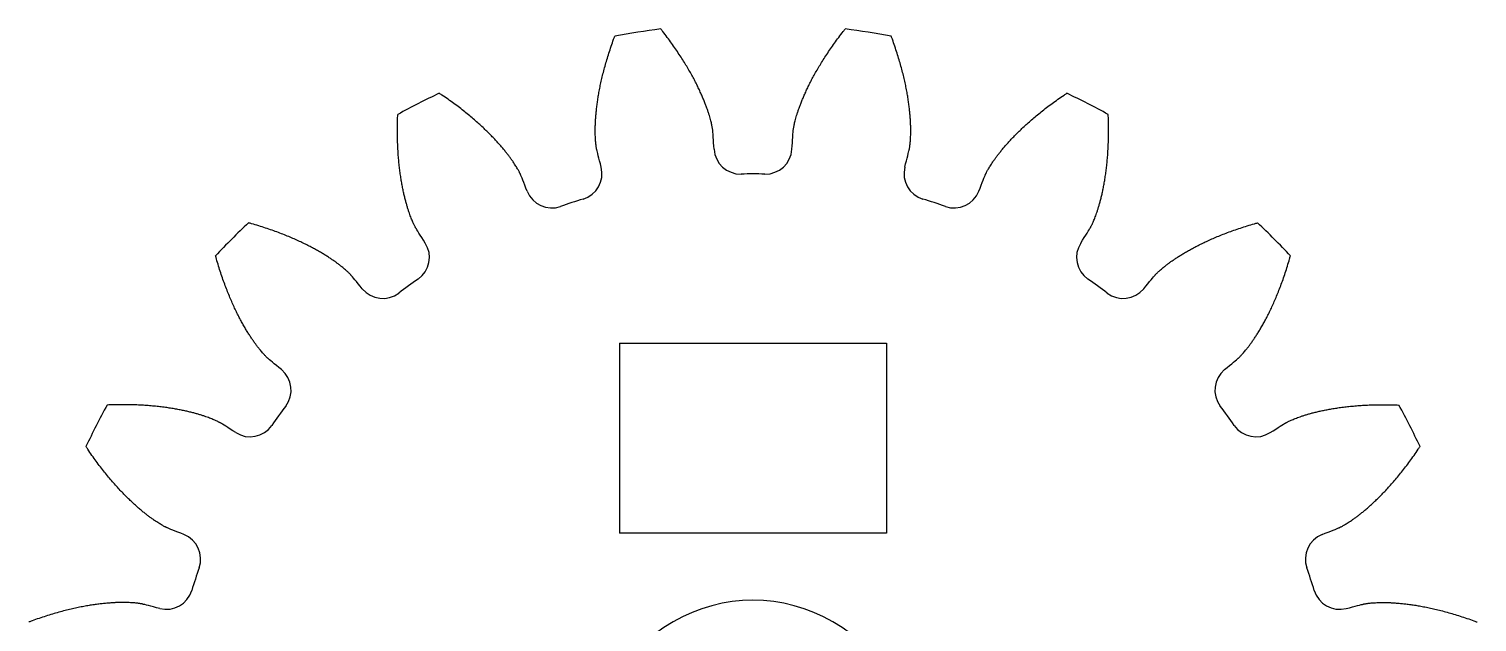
# Model space of a CAD drawing. Extents: x 6 to 157, y 201 to 289.
# Drawn here: x 93.83 to 121.27, y 243.84 to 255.08 of the extents above; entities that cross this region are included whole.
import ezdxf

# ---------------------------------------------------------------- set-up
doc = ezdxf.new("R2010")
doc.units = 0
doc.layers.add('SECTION_JOG_LINES', color=7, linetype='CONTINUOUS')
doc.layers.add('VIEW_HATCHES', color=7, linetype='CONTINUOUS')

msp = doc.modelspace()

# ---------------------------------------------------------------- linework, layer by layer
at = {"layer": 'SECTION_JOG_LINES', "color": 7}
for points in [[(105.801263, 255.082679), (105.509479, 255.045867), (105.21893, 254.999851), (104.930051, 254.944699)], [(105.83949, 255.034684), (105.826896, 255.050823), (105.814143, 255.06683), (105.801308, 255.082891)], [(105.925125, 254.922897), (105.89722, 254.960124), (105.868743, 254.997404), (105.83949, 255.034684)], [(109.174788, 254.922897), (109.202694, 254.960124), (109.231171, 254.997404), (109.260423, 255.034684)], [(109.260423, 255.034684), (109.273017, 255.050823), (109.28577, 255.06683), (109.298605, 255.082891)], [(110.169862, 254.944699), (109.880983, 254.999851), (109.590434, 255.045867), (109.29865, 255.082679)], [(104.818992, 254.624818), (104.832698, 254.667627), (104.846951, 254.710701), (104.861728, 254.753987)], [(104.861728, 254.753987), (104.876756, 254.798014), (104.892329, 254.842252), (104.908628, 254.886755)], [(104.908628, 254.886755), (104.915639, 254.905805), (104.922809, 254.925146), (104.930033, 254.944408)], [(106.00568, 254.81328), (105.979434, 254.849766), (105.952552, 254.886305), (105.925125, 254.922897)], [(106.08128, 254.705939), (106.056673, 254.741658), (106.031475, 254.777429), (106.00568, 254.81328)], [(106.152048, 254.601084), (106.129029, 254.635956), (106.105439, 254.670908), (106.08128, 254.705939)], [(108.947865, 254.601084), (108.970884, 254.635956), (108.994474, 254.670908), (109.018634, 254.705939)], [(109.018634, 254.705939), (109.04324, 254.741658), (109.068441, 254.777429), (109.094233, 254.81328)], [(109.094233, 254.81328), (109.12048, 254.849766), (109.147361, 254.886305), (109.174788, 254.922897)], [(110.191285, 254.886755), (110.184274, 254.905805), (110.177104, 254.925146), (110.169881, 254.944408)], [(110.238185, 254.753987), (110.223157, 254.798014), (110.207584, 254.842252), (110.191285, 254.886755)], [(110.280921, 254.624818), (110.267216, 254.667627), (110.252962, 254.710701), (110.238185, 254.753987)], [(104.745353, 254.377803), (104.756466, 254.418072), (104.768108, 254.458606), (104.780257, 254.499405)], [(104.780257, 254.499405), (104.79264, 254.540945), (104.805551, 254.582775), (104.818992, 254.624818)], [(106.218114, 254.498849), (106.196657, 254.532822), (106.174627, 254.5669), (106.152048, 254.601084)], [(106.279611, 254.399393), (106.259662, 254.432413), (106.239154, 254.465565), (106.218114, 254.498849)], [(108.820302, 254.399393), (108.840251, 254.432413), (108.860759, 254.465565), (108.881799, 254.498849)], [(108.881799, 254.498849), (108.903257, 254.532822), (108.925289, 254.5669), (108.947865, 254.601084)], [(110.319656, 254.499405), (110.307273, 254.540945), (110.294362, 254.582775), (110.280921, 254.624818)], [(110.35456, 254.377803), (110.343447, 254.418072), (110.331806, 254.458606), (110.319656, 254.499405)], [(104.661946, 254.037046), (104.669646, 254.073241), (104.677795, 254.109753), (104.686367, 254.14653)], [(104.686367, 254.14653), (104.695151, 254.184128), (104.704385, 254.221989), (104.714114, 254.260142)], [(104.714114, 254.260142), (104.724036, 254.299089), (104.734434, 254.3383), (104.745353, 254.377803)], [(106.336682, 254.302793), (106.318188, 254.334834), (106.299159, 254.367034), (106.279611, 254.399393)], [(106.389461, 254.209263), (106.372369, 254.240272), (106.354779, 254.271466), (106.336682, 254.302793)], [(106.438097, 254.118881), (106.422381, 254.148832), (106.406162, 254.178942), (106.389461, 254.209263)], [(108.661816, 254.118881), (108.677533, 254.148832), (108.693752, 254.178942), (108.710452, 254.209263)], [(108.710452, 254.209263), (108.727544, 254.240272), (108.745134, 254.271466), (108.763234, 254.302793)], [(108.763234, 254.302793), (108.781728, 254.334834), (108.800754, 254.367034), (108.820302, 254.399393)], [(110.385799, 254.260142), (110.375877, 254.299089), (110.365479, 254.3383), (110.35456, 254.377803)], [(110.413546, 254.14653), (110.404762, 254.184128), (110.395528, 254.221989), (110.385799, 254.260142)], [(110.437967, 254.037046), (110.430268, 254.073241), (110.422145, 254.109753), (110.413546, 254.14653)], [(101.603836, 253.863955), (101.337709, 253.73877), (101.075601, 253.605213), (100.817905, 253.463482)], [(101.65506, 253.82993), (101.6381, 253.841307), (101.621018, 253.852684), (101.60385, 253.863982)], [(104.622312, 253.830803), (104.628, 253.864114), (104.634112, 253.897795), (104.640647, 253.931794)], [(104.640647, 253.931794), (104.647315, 253.966561), (104.654406, 254.001644), (104.661946, 254.037046)], [(106.48274, 254.031807), (106.46832, 254.06062), (106.453451, 254.089671), (106.438097, 254.118881)], [(106.523541, 253.948146), (106.510392, 253.975795), (106.496792, 254.003708), (106.48274, 254.031807)], [(106.560654, 253.868003), (106.548722, 253.894462), (106.536339, 253.921185), (106.523541, 253.948146)], [(106.594238, 253.791512), (106.583469, 253.816648), (106.572251, 253.842259), (106.560654, 253.868003)], [(108.505675, 253.791512), (108.516444, 253.816648), (108.527662, 253.842259), (108.539261, 253.868003)], [(108.539261, 253.868003), (108.551194, 253.894462), (108.563577, 253.921185), (108.576372, 253.948146)], [(108.576372, 253.948146), (108.589522, 253.975795), (108.603121, 254.003708), (108.617173, 254.031807)], [(108.617173, 254.031807), (108.631593, 254.06062), (108.646463, 254.089671), (108.661816, 254.118881)], [(110.459266, 253.931794), (110.452598, 253.966561), (110.445508, 254.001644), (110.437967, 254.037046)], [(110.477602, 253.830803), (110.471913, 253.864114), (110.465801, 253.897795), (110.459266, 253.931794)], [(113.44488, 253.82993), (113.46184, 253.841307), (113.478921, 253.852684), (113.49609, 253.863982)], [(114.282008, 253.463482), (114.024312, 253.605213), (113.762204, 253.73877), (113.496077, 253.863955)], [(101.77105, 253.750079), (101.733006, 253.776854), (101.694403, 253.803498), (101.65506, 253.82993)], [(101.88154, 253.670704), (101.845295, 253.697294), (101.808441, 253.723753), (101.77105, 253.750079)], [(101.986604, 253.59199), (101.952168, 253.618448), (101.917148, 253.644589), (101.88154, 253.670704)], [(102.086309, 253.51415), (102.053649, 253.540079), (102.020407, 253.56614), (101.986604, 253.59199)], [(104.583286, 253.554313), (104.586461, 253.583179), (104.589953, 253.612416), (104.593816, 253.641996)], [(104.593816, 253.641996), (104.597758, 253.67237), (104.602071, 253.703115), (104.606754, 253.734177)], [(104.606754, 253.734177), (104.611543, 253.766033), (104.616729, 253.798259), (104.622312, 253.830803)], [(106.624453, 253.718778), (106.61477, 253.742855), (106.604715, 253.767012), (106.594238, 253.791512)], [(106.65147, 253.649907), (106.642845, 253.672661), (106.633849, 253.695548), (106.624453, 253.718778)], [(106.675441, 253.584979), (106.667795, 253.60641), (106.659804, 253.627973), (106.65147, 253.649907)], [(108.424475, 253.584979), (108.432121, 253.60641), (108.440112, 253.627973), (108.448446, 253.649907)], [(108.448446, 253.649907), (108.457071, 253.672661), (108.466094, 253.695548), (108.47546, 253.718778)], [(108.47546, 253.718778), (108.485144, 253.742855), (108.495198, 253.767012), (108.505675, 253.791512)], [(110.493159, 253.734177), (110.48837, 253.766033), (110.483184, 253.798259), (110.477602, 253.830803)], [(110.506097, 253.641996), (110.502155, 253.67237), (110.497842, 253.703115), (110.493159, 253.734177)], [(110.516628, 253.554313), (110.513453, 253.583179), (110.509934, 253.612416), (110.506097, 253.641996)], [(113.01363, 253.51415), (113.04629, 253.540079), (113.079533, 253.56614), (113.113336, 253.59199)], [(113.113336, 253.59199), (113.147771, 253.618448), (113.182794, 253.644589), (113.218399, 253.670704)], [(113.218399, 253.670704), (113.254644, 253.697294), (113.291498, 253.723753), (113.328889, 253.750079)], [(113.328889, 253.750079), (113.366934, 253.776854), (113.405536, 253.803498), (113.44488, 253.82993)], [(100.811915, 253.261129), (100.812708, 253.307642), (100.813767, 253.354526), (100.815487, 253.401887)], [(100.815487, 253.401887), (100.81628, 253.42226), (100.817074, 253.442791), (100.818132, 253.463323)], [(102.180734, 253.437315), (102.149825, 253.462979), (102.118348, 253.488591), (102.086309, 253.51415)], [(102.269962, 253.361723), (102.240778, 253.386859), (102.211031, 253.412153), (102.180734, 253.437315)], [(102.354084, 253.287508), (102.326591, 253.312378), (102.298548, 253.336985), (102.269962, 253.361723)], [(104.561563, 253.249672), (104.562357, 253.272426), (104.563151, 253.295392), (104.564315, 253.318834)], [(104.564315, 253.318834), (104.565638, 253.343176), (104.566987, 253.367703), (104.568707, 253.392679)], [(104.568707, 253.392679), (104.570559, 253.418609), (104.572596, 253.44467), (104.574978, 253.471208)], [(104.574978, 253.471208), (104.577359, 253.498539), (104.58019, 253.526268), (104.583286, 253.554313)], [(106.696555, 253.524071), (106.689861, 253.54418), (106.682823, 253.564368), (106.675441, 253.584979)], [(106.71497, 253.467318), (106.709149, 253.485839), (106.703011, 253.504836), (106.696555, 253.524071)], [(106.730871, 253.414772), (106.725871, 253.43197), (106.720553, 253.449485), (106.71497, 253.467318)], [(106.744418, 253.366512), (106.740158, 253.382387), (106.73566, 253.398368), (106.730871, 253.414772)], [(106.755795, 253.322618), (106.75225, 253.336905), (106.74844, 253.351563), (106.744418, 253.366512)], [(106.765188, 253.283168), (106.762277, 253.295868), (106.759155, 253.309098), (106.755795, 253.322618)], [(108.334728, 253.283168), (108.337638, 253.295868), (108.340787, 253.309098), (108.344121, 253.322618)], [(108.344121, 253.322618), (108.347666, 253.336905), (108.351476, 253.351563), (108.355498, 253.366512)], [(108.355498, 253.366512), (108.359758, 253.382387), (108.364255, 253.398368), (108.369044, 253.414772)], [(108.369044, 253.414772), (108.374045, 253.43197), (108.379363, 253.449485), (108.384946, 253.467318)], [(108.384946, 253.467318), (108.390767, 253.485839), (108.396905, 253.504836), (108.403361, 253.524071)], [(108.403361, 253.524071), (108.410055, 253.54418), (108.417093, 253.564368), (108.424475, 253.584979)], [(110.524936, 253.471208), (110.522554, 253.498539), (110.519723, 253.526268), (110.516628, 253.554313)], [(110.531206, 253.392679), (110.529354, 253.418609), (110.527317, 253.44467), (110.524936, 253.471208)], [(110.535598, 253.318834), (110.53454, 253.343176), (110.532926, 253.367703), (110.531206, 253.392679)], [(110.53835, 253.249672), (110.537821, 253.272426), (110.536762, 253.295392), (110.535598, 253.318834)], [(112.745856, 253.287508), (112.773349, 253.312378), (112.801392, 253.336985), (112.829978, 253.361723)], [(112.829978, 253.361723), (112.859161, 253.386859), (112.888908, 253.412153), (112.919206, 253.437315)], [(112.919206, 253.437315), (112.950114, 253.462979), (112.981592, 253.488591), (113.01363, 253.51415)], [(114.284427, 253.401887), (114.283633, 253.42226), (114.282839, 253.442791), (114.281781, 253.463323)], [(114.287999, 253.261129), (114.287205, 253.307642), (114.286146, 253.354526), (114.284427, 253.401887)], [(100.811121, 253.12508), (100.810917, 253.170033), (100.811171, 253.215382), (100.811915, 253.261129)], [(100.812973, 252.99382), (100.811915, 253.037159), (100.811386, 253.080921), (100.811121, 253.12508)], [(102.433186, 253.214853), (102.407363, 253.23893), (102.380984, 253.263272), (102.354084, 253.287508)], [(102.50737, 253.143918), (102.483161, 253.167466), (102.458435, 253.191173), (102.433186, 253.214853)], [(102.576736, 253.074888), (102.55414, 253.097907), (102.531003, 253.120873), (102.50737, 253.143918)], [(102.641395, 253.007949), (102.620334, 253.030174), (102.598786, 253.052505), (102.576736, 253.074888)], [(104.560264, 253.125556), (104.560058, 253.145135), (104.560047, 253.164953), (104.56024, 253.185246)], [(104.56024, 253.185246), (104.560439, 253.206413), (104.56077, 253.227791), (104.561563, 253.249672)], [(104.561323, 253.070681), (104.560793, 253.088673), (104.560264, 253.106876), (104.560264, 253.125556)], [(104.563439, 253.020596), (104.562645, 253.037), (104.561852, 253.053589), (104.561323, 253.070681)], [(106.772781, 253.248164), (106.7704, 253.259541), (106.767913, 253.271183), (106.765188, 253.283168)], [(106.778761, 253.21771), (106.776909, 253.2275), (106.774951, 253.237554), (106.772781, 253.248164)], [(106.783312, 253.191781), (106.781989, 253.199983), (106.780428, 253.208715), (106.778761, 253.21771)], [(106.786619, 253.170615), (106.785561, 253.177229), (106.784502, 253.184373), (106.783312, 253.191781)], [(106.788736, 253.153946), (106.788207, 253.159238), (106.787413, 253.164794), (106.786619, 253.170615)], [(106.790059, 253.14204), (106.789794, 253.144685), (106.789265, 253.149448), (106.788736, 253.153946)], [(106.790852, 253.134896), (106.790588, 253.138865), (106.790323, 253.139923), (106.790059, 253.14204)], [(106.812284, 252.80377), (106.801039, 252.98112), (106.792705, 253.111057), (106.790852, 253.134896)], [(108.287632, 252.80377), (108.298877, 252.98112), (108.307211, 253.111057), (108.309063, 253.134896)], [(108.309063, 253.134896), (108.309328, 253.138865), (108.309593, 253.139923), (108.309857, 253.14204)], [(108.309857, 253.14204), (108.310122, 253.144685), (108.310651, 253.149448), (108.31118, 253.153946)], [(108.31118, 253.153946), (108.311709, 253.159238), (108.312503, 253.164794), (108.313297, 253.170615)], [(108.313297, 253.170615), (108.314355, 253.177229), (108.315413, 253.184373), (108.316604, 253.191781)], [(108.316604, 253.191781), (108.317927, 253.199983), (108.319488, 253.208715), (108.321155, 253.21771)], [(108.321155, 253.21771), (108.323007, 253.2275), (108.324965, 253.237554), (108.327134, 253.248164)], [(108.327134, 253.248164), (108.329516, 253.259541), (108.332003, 253.271183), (108.334728, 253.283168)], [(110.536474, 253.020596), (110.537268, 253.037), (110.538062, 253.053589), (110.538591, 253.070681)], [(110.539673, 253.185246), (110.539474, 253.206413), (110.539144, 253.227791), (110.53835, 253.249672)], [(110.538591, 253.070681), (110.53912, 253.088673), (110.539384, 253.106876), (110.539649, 253.125556)], [(110.539649, 253.125556), (110.539855, 253.145135), (110.539866, 253.164953), (110.539673, 253.185246)], [(112.458545, 253.007949), (112.479606, 253.030174), (112.501153, 253.052505), (112.523204, 253.074888)], [(112.523204, 253.074888), (112.545799, 253.097907), (112.568937, 253.120873), (112.59257, 253.143918)], [(112.59257, 253.143918), (112.616779, 253.167466), (112.641504, 253.191173), (112.666754, 253.214853)], [(112.666754, 253.214853), (112.692577, 253.23893), (112.718956, 253.263272), (112.745856, 253.287508)], [(114.28694, 252.99382), (114.287999, 253.037159), (114.288792, 253.080921), (114.288792, 253.12508)], [(114.288792, 253.12508), (114.288999, 253.170033), (114.288742, 253.215382), (114.287999, 253.261129)], [(100.817339, 252.867402), (100.815487, 252.909127), (100.814005, 252.951275), (100.812973, 252.99382)], [(100.82398, 252.745853), (100.821334, 252.785937), (100.819164, 252.826471), (100.817339, 252.867402)], [(102.701452, 252.943205), (102.681926, 252.964636), (102.661897, 252.986279), (102.641395, 253.007949)], [(102.757031, 252.880816), (102.738986, 252.901454), (102.72045, 252.922303), (102.701452, 252.943205)], [(102.808246, 252.820994), (102.79163, 252.840838), (102.774559, 252.860761), (102.757031, 252.880816)], [(102.855223, 252.763818), (102.840009, 252.782603), (102.824346, 252.801785), (102.808246, 252.820994)], [(102.898093, 252.709472), (102.884229, 252.727464), (102.869939, 252.745535), (102.855223, 252.763818)], [(104.566164, 252.975326), (104.565106, 252.989878), (104.564312, 253.005118), (104.563439, 253.020596)], [(104.569419, 252.934897), (104.56836, 252.947862), (104.567038, 252.961461), (104.566164, 252.975326)], [(104.573017, 252.899258), (104.571694, 252.910635), (104.570636, 252.922541), (104.569419, 252.934897)], [(104.576748, 252.86846), (104.575425, 252.87825), (104.574102, 252.888569), (104.573017, 252.899258)], [(104.580425, 252.842531), (104.579103, 252.850733), (104.578044, 252.859465), (104.576748, 252.86846)], [(104.583839, 252.821365), (104.58278, 252.827979), (104.581457, 252.835123), (104.580425, 252.842531)], [(104.586828, 252.80496), (104.58577, 252.810252), (104.584712, 252.815544), (104.583839, 252.821365)], [(104.58921, 252.793319), (104.58868, 252.795965), (104.587622, 252.800463), (104.586828, 252.80496)], [(104.590797, 252.78644), (104.589739, 252.790408), (104.589739, 252.791202), (104.58921, 252.793319)], [(104.672736, 252.464891), (104.628625, 252.637029), (104.596404, 252.763209), (104.590797, 252.78644)], [(106.812284, 252.80377), (106.829331, 252.53497), (107.055119, 252.327318), (107.324403, 252.332785)], [(107.77551, 252.332785), (108.044795, 252.327317), (108.270584, 252.534969), (108.287632, 252.80377)], [(110.427177, 252.464891), (110.471289, 252.637029), (110.50351, 252.763209), (110.509116, 252.78644)], [(110.509116, 252.78644), (110.510174, 252.790408), (110.510174, 252.791202), (110.510704, 252.793319)], [(110.510704, 252.793319), (110.511233, 252.795965), (110.512291, 252.800463), (110.513085, 252.80496)], [(110.513085, 252.80496), (110.514143, 252.810252), (110.515202, 252.815544), (110.516075, 252.821365)], [(110.516075, 252.821365), (110.517133, 252.827979), (110.518456, 252.835123), (110.519488, 252.842531)], [(110.519488, 252.842531), (110.520811, 252.850733), (110.521869, 252.859465), (110.523166, 252.86846)], [(110.523166, 252.86846), (110.524488, 252.87825), (110.525811, 252.888569), (110.526896, 252.899258)], [(110.526896, 252.899258), (110.528219, 252.910635), (110.529277, 252.922541), (110.530494, 252.934897)], [(110.530494, 252.934897), (110.531553, 252.947862), (110.532876, 252.961461), (110.533749, 252.975326)], [(110.533749, 252.975326), (110.534807, 252.989878), (110.535601, 253.005118), (110.536474, 253.020596)], [(112.201849, 252.709472), (112.215713, 252.727464), (112.230001, 252.745535), (112.244717, 252.763818)], [(112.244717, 252.763818), (112.25993, 252.782603), (112.275594, 252.801785), (112.291693, 252.820994)], [(112.291693, 252.820994), (112.308309, 252.840838), (112.325383, 252.860761), (112.342909, 252.880816)], [(112.342909, 252.880816), (112.360953, 252.901454), (112.37949, 252.922303), (112.398487, 252.943205)], [(112.398487, 252.943205), (112.418013, 252.964636), (112.438042, 252.986279), (112.458545, 253.007949)], [(114.275934, 252.745853), (114.278579, 252.785937), (114.280749, 252.826471), (114.282575, 252.867402)], [(114.282575, 252.867402), (114.284427, 252.909127), (114.285908, 252.951275), (114.28694, 252.99382)], [(100.832685, 252.629224), (100.82943, 252.667668), (100.82652, 252.706562), (100.82398, 252.745853)], [(100.843268, 252.517544), (100.839405, 252.554321), (100.83586, 252.591574), (100.832685, 252.629224)], [(100.855545, 252.410837), (100.851152, 252.445974), (100.847051, 252.481534), (100.843268, 252.517544)], [(102.936985, 252.65809), (102.924443, 252.675024), (102.911452, 252.692169), (102.898093, 252.709472)], [(102.972039, 252.609804), (102.960741, 252.625679), (102.949073, 252.641792), (102.936985, 252.65809)], [(103.003395, 252.564745), (102.993314, 252.579562), (102.982863, 252.594564), (102.972039, 252.609804)], [(103.031195, 252.523047), (103.022305, 252.536805), (103.013018, 252.550616), (103.003395, 252.564745)], [(103.055589, 252.484815), (103.047811, 252.49725), (103.039661, 252.50995), (103.031195, 252.523047)], [(112.04435, 252.484815), (112.052129, 252.49725), (112.060278, 252.50995), (112.068745, 252.523047)], [(112.068745, 252.523047), (112.077661, 252.536805), (112.086922, 252.550616), (112.096545, 252.564745)], [(112.096545, 252.564745), (112.106625, 252.579562), (112.117076, 252.594564), (112.1279, 252.609804)], [(112.1279, 252.609804), (112.139198, 252.625679), (112.150866, 252.641792), (112.162955, 252.65809)], [(112.162955, 252.65809), (112.175496, 252.675024), (112.188487, 252.692169), (112.201849, 252.709472)], [(114.244342, 252.410837), (114.248734, 252.445974), (114.252835, 252.481534), (114.256619, 252.517544)], [(114.256619, 252.517544), (114.260482, 252.554321), (114.264027, 252.591574), (114.267229, 252.629224)], [(114.267229, 252.629224), (114.270483, 252.667668), (114.273394, 252.706562), (114.275934, 252.745853)], [(100.869329, 252.309131), (100.864461, 252.342601), (100.859857, 252.376494), (100.855545, 252.410837)], [(100.884411, 252.212453), (100.879119, 252.244229), (100.874092, 252.276482), (100.869329, 252.309131)], [(103.07673, 252.450181), (103.070009, 252.461558), (103.062945, 252.472935), (103.055589, 252.484815)], [(103.094774, 252.419251), (103.089059, 252.429305), (103.083053, 252.439624), (103.07673, 252.450181)], [(103.109855, 252.392158), (103.105119, 252.400889), (103.100066, 252.409885), (103.094774, 252.419251)], [(103.122158, 252.368874), (103.118322, 252.376283), (103.114195, 252.383955), (103.109855, 252.392158)], [(103.131842, 252.349824), (103.128905, 252.355645), (103.125625, 252.36226), (103.122158, 252.368874)], [(103.139092, 252.334743), (103.136711, 252.33977), (103.134462, 252.344533), (103.131842, 252.349824)], [(103.14404, 252.323895), (103.142981, 252.326541), (103.141023, 252.33051), (103.139092, 252.334743)], [(103.146897, 252.31728), (103.14531, 252.320985), (103.145045, 252.321778), (103.14404, 252.323895)], [(103.269595, 252.008988), (103.204103, 252.174194), (103.156017, 252.295188), (103.146897, 252.31728)], [(104.331228, 251.858705), (104.58902, 251.936721), (104.739587, 252.203981), (104.672736, 252.464891)], [(107.77551, 252.332785), (107.625157, 252.335837), (107.474757, 252.335837), (107.324403, 252.332785)], [(110.427177, 252.464891), (110.360327, 252.203981), (110.510894, 251.936721), (110.768686, 251.858705)], [(111.830318, 252.008988), (111.895811, 252.174194), (111.943896, 252.295188), (111.953016, 252.31728)], [(111.953016, 252.31728), (111.954604, 252.320985), (111.954868, 252.321778), (111.955874, 252.323895)], [(111.955874, 252.323895), (111.956932, 252.326541), (111.95889, 252.33051), (111.960821, 252.334743)], [(111.960821, 252.334743), (111.963203, 252.33977), (111.965452, 252.344533), (111.968071, 252.349824)], [(111.968071, 252.349824), (111.971008, 252.355645), (111.974289, 252.36226), (111.977755, 252.368874)], [(111.977755, 252.368874), (111.981591, 252.376283), (111.985719, 252.383955), (111.990058, 252.392158)], [(111.990058, 252.392158), (111.994794, 252.400889), (111.999847, 252.409885), (112.005166, 252.419251)], [(112.005166, 252.419251), (112.010881, 252.429305), (112.016887, 252.439624), (112.02321, 252.450181)], [(112.02321, 252.450181), (112.029931, 252.461558), (112.036995, 252.472935), (112.04435, 252.484815)], [(114.215476, 252.212453), (114.220768, 252.244229), (114.225795, 252.276482), (114.230557, 252.309131)], [(114.230557, 252.309131), (114.235426, 252.342601), (114.24003, 252.376494), (114.244342, 252.410837)], [(100.900577, 252.120774), (100.894941, 252.150884), (100.88957, 252.181443), (100.884411, 252.212453)], [(100.917642, 252.034123), (100.911742, 252.062566), (100.906053, 252.091459), (100.900577, 252.120774)], [(100.935422, 251.952526), (100.92931, 251.979275), (100.923384, 252.006474), (100.917642, 252.034123)], [(100.953731, 251.875903), (100.947461, 251.901038), (100.941349, 251.926544), (100.935422, 251.952526)], [(103.269595, 252.008988), (103.368867, 251.758604), (103.647777, 251.630881), (103.902198, 251.719296)], [(111.197715, 251.719296), (111.452136, 251.630881), (111.731046, 251.758604), (111.830318, 252.008988)], [(114.146155, 251.875903), (114.152426, 251.901038), (114.158511, 251.926544), (114.164465, 251.952526)], [(114.164465, 251.952526), (114.170576, 251.979275), (114.176503, 252.006474), (114.182245, 252.034123)], [(114.182245, 252.034123), (114.188145, 252.062566), (114.193833, 252.091459), (114.19931, 252.120774)], [(114.19931, 252.120774), (114.204946, 252.150884), (114.210317, 252.181443), (114.215476, 252.212453)], [(100.972358, 251.804306), (100.966008, 251.827854), (100.95979, 251.851587), (100.953731, 251.875903)], [(100.991117, 251.737684), (100.984741, 251.75938), (100.978496, 251.781658), (100.972358, 251.804306)], [(101.009823, 251.67601), (101.0035, 251.696118), (100.997255, 251.716676), (100.991117, 251.737684)], [(101.028291, 251.619257), (101.022073, 251.637778), (101.015908, 251.656669), (101.009823, 251.67601)], [(104.331228, 251.858705), (104.187289, 251.815143), (104.04425, 251.768664), (103.902198, 251.719296)], [(111.197715, 251.719296), (111.055664, 251.768664), (110.912624, 251.815143), (110.768686, 251.858705)], [(114.071596, 251.619257), (114.077814, 251.637778), (114.083978, 251.656669), (114.090064, 251.67601)], [(114.090064, 251.67601), (114.096387, 251.696118), (114.102631, 251.716676), (114.10877, 251.737684)], [(114.10877, 251.737684), (114.115146, 251.75938), (114.12139, 251.781658), (114.127529, 251.804306)], [(114.127529, 251.804306), (114.133879, 251.827854), (114.140096, 251.851587), (114.146155, 251.875903)], [(97.988459, 251.407775), (97.774039, 251.206491), (97.56603, 250.998487), (97.36474, 250.784073)], [(98.047712, 251.391371), (98.02808, 251.396927), (98.008316, 251.402484), (97.988488, 251.40804)], [(98.182703, 251.351287), (98.138245, 251.365045), (98.093297, 251.378406), (98.047712, 251.391371)], [(101.046309, 251.567425), (101.04025, 251.584358), (101.034244, 251.601556), (101.028291, 251.619257)], [(101.063719, 251.520408), (101.057898, 251.535754), (101.052103, 251.551312), (101.046309, 251.567425)], [(101.080308, 251.478207), (101.074778, 251.491701), (101.069248, 251.505936), (101.063719, 251.520408)], [(101.095892, 251.440742), (101.090733, 251.452913), (101.08552, 251.465349), (101.080308, 251.478207)], [(101.110312, 251.407987), (101.105549, 251.41857), (101.100734, 251.429418), (101.095892, 251.440742)], [(101.123382, 251.379835), (101.119122, 251.388831), (101.114757, 251.398091), (101.110312, 251.407987)], [(113.976505, 251.379835), (113.980764, 251.388831), (113.98513, 251.398091), (113.989575, 251.407987)], [(113.989575, 251.407987), (113.994337, 251.41857), (113.999153, 251.429418), (114.003995, 251.440742)], [(114.003995, 251.440742), (114.009154, 251.452913), (114.014366, 251.465349), (114.019579, 251.478207)], [(114.019579, 251.478207), (114.025109, 251.491701), (114.030638, 251.505936), (114.036168, 251.520408)], [(114.036168, 251.520408), (114.041989, 251.535754), (114.047783, 251.551312), (114.053578, 251.567425)], [(114.053578, 251.567425), (114.059637, 251.584358), (114.065643, 251.601556), (114.071596, 251.619257)], [(116.917211, 251.351287), (116.961669, 251.365045), (117.006616, 251.378406), (117.052201, 251.391371)], [(117.052201, 251.391371), (117.071833, 251.396927), (117.0916, 251.402484), (117.111425, 251.40804)], [(117.735173, 250.784073), (117.533884, 250.998487), (117.325874, 251.206491), (117.111455, 251.407775)], [(98.312314, 251.309932), (98.269623, 251.323955), (98.226398, 251.337793), (98.182703, 251.351287)], [(98.436554, 251.267546), (98.395663, 251.281834), (98.354248, 251.296095), (98.312314, 251.309932)], [(98.555437, 251.224313), (98.516332, 251.238865), (98.476697, 251.253391), (98.436554, 251.267546)], [(98.66898, 251.180445), (98.631653, 251.195262), (98.593799, 251.20992), (98.555437, 251.224313)], [(98.777205, 251.136101), (98.741648, 251.151182), (98.705567, 251.165867), (98.66898, 251.180445)], [(98.880142, 251.091519), (98.846346, 251.1066), (98.812027, 251.121417), (98.777205, 251.136101)], [(101.134918, 251.356287), (101.131161, 251.363696), (101.127325, 251.371633), (101.123382, 251.379835)], [(101.144734, 251.337237), (101.141638, 251.343058), (101.138331, 251.349673), (101.134918, 251.356287)], [(101.152672, 251.322421), (101.150026, 251.327183), (101.147486, 251.331946), (101.144734, 251.337237)], [(101.158545, 251.312102), (101.157222, 251.314748), (101.154894, 251.318452), (101.152672, 251.322421)], [(101.162197, 251.306016), (101.16008, 251.309456), (101.159551, 251.31025), (101.158545, 251.312102)], [(101.339483, 251.025558), (101.244339, 251.17563), (101.174709, 251.28567), (101.162197, 251.306016)], [(113.76043, 251.025558), (113.855574, 251.17563), (113.925204, 251.28567), (113.937717, 251.306016)], [(113.937717, 251.306016), (113.939833, 251.309456), (113.940362, 251.31025), (113.941368, 251.312102)], [(113.941368, 251.312102), (113.942691, 251.314748), (113.945019, 251.318452), (113.947242, 251.322421)], [(113.947242, 251.322421), (113.949887, 251.327183), (113.952427, 251.331946), (113.955153, 251.337237)], [(113.955153, 251.337237), (113.958248, 251.343058), (113.961556, 251.349673), (113.964969, 251.356287)], [(113.964969, 251.356287), (113.968726, 251.363696), (113.972562, 251.371633), (113.976505, 251.379835)], [(116.219772, 251.091519), (116.253567, 251.1066), (116.287886, 251.121417), (116.322708, 251.136101)], [(116.322708, 251.136101), (116.358265, 251.151182), (116.394346, 251.165867), (116.430933, 251.180445)], [(116.430933, 251.180445), (116.46826, 251.195262), (116.506114, 251.20992), (116.544476, 251.224313)], [(116.544476, 251.224313), (116.583582, 251.238865), (116.623216, 251.253391), (116.663359, 251.267546)], [(116.663359, 251.267546), (116.70425, 251.281834), (116.745665, 251.296095), (116.787599, 251.309932)], [(116.787599, 251.309932), (116.83029, 251.323955), (116.873515, 251.337793), (116.917211, 251.351287)], [(98.977823, 251.046857), (98.945777, 251.061938), (98.913209, 251.076781), (98.880142, 251.091519)], [(99.070292, 251.002328), (99.039979, 251.017409), (99.00915, 251.032146), (98.977823, 251.046857)], [(99.157594, 250.958116), (99.129001, 250.972933), (99.099891, 250.987723), (99.070292, 251.002328)], [(99.239782, 250.914407), (99.212887, 250.928959), (99.185484, 250.943643), (99.157594, 250.958116)], [(99.316908, 250.871412), (99.291693, 250.885699), (99.265978, 250.900146), (99.239782, 250.914407)], [(99.389036, 250.829264), (99.365488, 250.843287), (99.341432, 250.857389), (99.316908, 250.871412)], [(101.202016, 250.343489), (101.423093, 250.497351), (101.483701, 250.798073), (101.339483, 251.025558)], [(113.76043, 251.025558), (113.616212, 250.798072), (113.676822, 250.49735), (113.897899, 250.343489)], [(115.710877, 250.829264), (115.734425, 250.843287), (115.758484, 250.857389), (115.783005, 250.871412)], [(115.783005, 250.871412), (115.80822, 250.885699), (115.833938, 250.900146), (115.860134, 250.914407)], [(115.860134, 250.914407), (115.887029, 250.928959), (115.914429, 250.943643), (115.942319, 250.958116)], [(115.942319, 250.958116), (115.970913, 250.972933), (116.000022, 250.987723), (116.029621, 251.002328)], [(116.029621, 251.002328), (116.059934, 251.017409), (116.090764, 251.032146), (116.12209, 251.046857)], [(116.12209, 251.046857), (116.154137, 251.061938), (116.186704, 251.076781), (116.219772, 251.091519)], [(97.381288, 250.724674), (97.375705, 250.744253), (97.370201, 250.76407), (97.364725, 250.783914)], [(97.42139, 250.589684), (97.407685, 250.63416), (97.39426, 250.679086), (97.381288, 250.724674)], [(97.462737, 250.460091), (97.448661, 250.502768), (97.434874, 250.546001), (97.42139, 250.589684)], [(99.456237, 250.788174), (99.434303, 250.801932), (99.411909, 250.815585), (99.389036, 250.829264)], [(99.518578, 250.748328), (99.498258, 250.761557), (99.477481, 250.774892), (99.456237, 250.788174)], [(99.576144, 250.709884), (99.557411, 250.722584), (99.538221, 250.735548), (99.518578, 250.748328)], [(99.62901, 250.673054), (99.611839, 250.685225), (99.594212, 250.69766), (99.576144, 250.709884)], [(99.67727, 250.637944), (99.661633, 250.649585), (99.645533, 250.661227), (99.62901, 250.673054)], [(99.721016, 250.604791), (99.706861, 250.615639), (99.692275, 250.626752), (99.67727, 250.637944)], [(99.760344, 250.573703), (99.747644, 250.584021), (99.734547, 250.59434), (99.721016, 250.604791)], [(99.795356, 250.54489), (99.784085, 250.554415), (99.772417, 250.56394), (99.760344, 250.573703)], [(115.304557, 250.54489), (115.315828, 250.554415), (115.327496, 250.56394), (115.339569, 250.573703)], [(115.339569, 250.573703), (115.352269, 250.584021), (115.365366, 250.59434), (115.378897, 250.604791)], [(115.378897, 250.604791), (115.393052, 250.615639), (115.407638, 250.626752), (115.422643, 250.637944)], [(115.422643, 250.637944), (115.43828, 250.649585), (115.454382, 250.661227), (115.470903, 250.673054)], [(115.470903, 250.673054), (115.488074, 250.685225), (115.505704, 250.69766), (115.523769, 250.709884)], [(115.523769, 250.709884), (115.542502, 250.722584), (115.561692, 250.735548), (115.581335, 250.748328)], [(115.581335, 250.748328), (115.601655, 250.761557), (115.622432, 250.774892), (115.643679, 250.788174)], [(115.643679, 250.788174), (115.665612, 250.801932), (115.688004, 250.815585), (115.710877, 250.829264)], [(117.637176, 250.460091), (117.651252, 250.502768), (117.66504, 250.546001), (117.678523, 250.589684)], [(117.678523, 250.589684), (117.692228, 250.63416), (117.705653, 250.679086), (117.718626, 250.724674)], [(117.718626, 250.724674), (117.724208, 250.744253), (117.729712, 250.76407), (117.735189, 250.783914)], [(97.505123, 250.335842), (97.490703, 250.37672), (97.476572, 250.418154), (97.462737, 250.460091)], [(97.548353, 250.216965), (97.533695, 250.25607), (97.51927, 250.295705), (97.505123, 250.335842)], [(99.826165, 250.518431), (99.816296, 250.527163), (99.806003, 250.535894), (99.795356, 250.54489)], [(99.852874, 250.494619), (99.844355, 250.502292), (99.835438, 250.510229), (99.826165, 250.518431)], [(99.875602, 250.473452), (99.868405, 250.480331), (99.860812, 250.487475), (99.852874, 250.494619)], [(99.894467, 250.455196), (99.888514, 250.461017), (99.882217, 250.467102), (99.875602, 250.473452)], [(99.909601, 250.43985), (99.904944, 250.444613), (99.899838, 250.449904), (99.894467, 250.455196)], [(99.921137, 250.427679), (99.917433, 250.431648), (99.913702, 250.435617), (99.909601, 250.43985)], [(99.929207, 250.418948), (99.927354, 250.421594), (99.924259, 250.424504), (99.921137, 250.427679)], [(99.933943, 250.413656), (99.931297, 250.416831), (99.930635, 250.41736), (99.929207, 250.418948)], [(100.1459, 250.15836), (100.032569, 250.295229), (99.949442, 250.395453), (99.933943, 250.413656)], [(101.202016, 250.343489), (101.078584, 250.257588), (100.956908, 250.16919), (100.837063, 250.07835)], [(114.26285, 250.07835), (114.143006, 250.16919), (114.021331, 250.257588), (113.897899, 250.343489)], [(114.954013, 250.15836), (115.067345, 250.295229), (115.150471, 250.395453), (115.165971, 250.413656)], [(115.165971, 250.413656), (115.168616, 250.416831), (115.169278, 250.41736), (115.170707, 250.418948)], [(115.170707, 250.418948), (115.172559, 250.421594), (115.175654, 250.424504), (115.178777, 250.427679)], [(115.178777, 250.427679), (115.182481, 250.431648), (115.186211, 250.435617), (115.190312, 250.43985)], [(115.190312, 250.43985), (115.194969, 250.444613), (115.200075, 250.449904), (115.205447, 250.455196)], [(115.205447, 250.455196), (115.2114, 250.461017), (115.217697, 250.467102), (115.224311, 250.473452)], [(115.224311, 250.473452), (115.231508, 250.480331), (115.239102, 250.487475), (115.247039, 250.494619)], [(115.247039, 250.494619), (115.255559, 250.502292), (115.264475, 250.510229), (115.273749, 250.518431)], [(115.273749, 250.518431), (115.283618, 250.527163), (115.29391, 250.535894), (115.304557, 250.54489)], [(117.55156, 250.216965), (117.566218, 250.25607), (117.580643, 250.295705), (117.59479, 250.335842)], [(117.59479, 250.335842), (117.60921, 250.37672), (117.623341, 250.418154), (117.637176, 250.460091)], [(97.592235, 250.103406), (97.577365, 250.140739), (97.562741, 250.1786), (97.548353, 250.216965)], [(97.636565, 249.995191), (97.62159, 250.030751), (97.606797, 250.066814), (97.592235, 250.103406)], [(100.1459, 250.15836), (100.317692, 249.950912), (100.622421, 249.915636), (100.837063, 250.07835)], [(114.26285, 250.07835), (114.477492, 249.915636), (114.782221, 249.950912), (114.954013, 250.15836)], [(117.463348, 249.995191), (117.478323, 250.030751), (117.493116, 250.066814), (117.507681, 250.103406)], [(117.507681, 250.103406), (117.522551, 250.140739), (117.537172, 250.1786), (117.55156, 250.216965)], [(97.681153, 249.892242), (97.666098, 249.926056), (97.651239, 249.960372), (97.636565, 249.995191)], [(97.725807, 249.794558), (97.710778, 249.826625), (97.695874, 249.859195), (97.681153, 249.892242)], [(97.770334, 249.702086), (97.755358, 249.732407), (97.740512, 249.763231), (97.725807, 249.794558)], [(117.32958, 249.702086), (117.344555, 249.732407), (117.359404, 249.763231), (117.374106, 249.794558)], [(117.374106, 249.794558), (117.389135, 249.826625), (117.404039, 249.859195), (117.41876, 249.892242)], [(117.41876, 249.892242), (117.433815, 249.926056), (117.448674, 249.960372), (117.463348, 249.995191)], [(97.814545, 249.6148), (97.799702, 249.643401), (97.784957, 249.672505), (97.770334, 249.702086)], [(97.858249, 249.53262), (97.843591, 249.559502), (97.829023, 249.586913), (97.814545, 249.6148)], [(97.901265, 249.455494), (97.886872, 249.48063), (97.872524, 249.506426), (97.858249, 249.53262)], [(117.198648, 249.455494), (117.213041, 249.48063), (117.227392, 249.506426), (117.241664, 249.53262)], [(117.241664, 249.53262), (117.256322, 249.559502), (117.27089, 249.586913), (117.285368, 249.6148)], [(117.285368, 249.6148), (117.300211, 249.643401), (117.314956, 249.672505), (117.32958, 249.702086)], [(97.943405, 249.383342), (97.92933, 249.40689), (97.91527, 249.430967), (97.901265, 249.455494)], [(97.98449, 249.316165), (97.970784, 249.338125), (97.957082, 249.360482), (97.943405, 249.383342)], [(98.024339, 249.253802), (98.011057, 249.274175), (97.997777, 249.294919), (97.98449, 249.316165)], [(98.062775, 249.196255), (98.049995, 249.215041), (98.037163, 249.23417), (98.024339, 249.253802)], [(98.099626, 249.143392), (98.087402, 249.16059), (98.075099, 249.178184), (98.062775, 249.196255)], [(117.00029, 249.143392), (117.012514, 249.16059), (117.024817, 249.178184), (117.037138, 249.196255)], [(117.037138, 249.196255), (117.049918, 249.215041), (117.062724, 249.23417), (117.075574, 249.253802)], [(117.075574, 249.253802), (117.088857, 249.274175), (117.102139, 249.294919), (117.115423, 249.316165)], [(117.115423, 249.316165), (117.129129, 249.338125), (117.142832, 249.360482), (117.156508, 249.383342)], [(117.156508, 249.383342), (117.170584, 249.40689), (117.184644, 249.430967), (117.198648, 249.455494)], [(98.134718, 249.095132), (98.123102, 249.110742), (98.111381, 249.126855), (98.099626, 249.143392)], [(98.167883, 249.05137), (98.156929, 249.065393), (98.14587, 249.080103), (98.134718, 249.095132)], [(98.198956, 249.012053), (98.188716, 249.024753), (98.178345, 249.037982), (98.167883, 249.05137)], [(98.227774, 248.977022), (98.218302, 248.988399), (98.208698, 249.00004), (98.198956, 249.012053)], [(98.25418, 248.946224), (98.245554, 248.956014), (98.236717, 248.966333), (98.227774, 248.977022)], [(98.278019, 248.919528), (98.270266, 248.927994), (98.262302, 248.93699), (98.25418, 248.946224)], [(116.821895, 248.919528), (116.829647, 248.927994), (116.837611, 248.93699), (116.845734, 248.946224)], [(116.845734, 248.946224), (116.854359, 248.956014), (116.863196, 248.966333), (116.872139, 248.977022)], [(116.872139, 248.977022), (116.881611, 248.988399), (116.891215, 249.00004), (116.900957, 249.012053)], [(116.900957, 249.012053), (116.911197, 249.024753), (116.921568, 249.037982), (116.932033, 249.05137)], [(116.932033, 249.05137), (116.942986, 249.065393), (116.954046, 249.080103), (116.965198, 249.095132)], [(116.965198, 249.095132), (116.976813, 249.110742), (116.988534, 249.126855), (117.00029, 249.143392)], [(98.299132, 248.896774), (98.292306, 248.903917), (98.285242, 248.91159), (98.278019, 248.919528)], [(98.317389, 248.877988), (98.311515, 248.883809), (98.305429, 248.890159), (98.299132, 248.896774)], [(98.332629, 248.862907), (98.327866, 248.867669), (98.322707, 248.872696), (98.317389, 248.877988)], [(98.34472, 248.851265), (98.340751, 248.854969), (98.336836, 248.858674), (98.332629, 248.862907)], [(98.353504, 248.843328), (98.351388, 248.845974), (98.34808, 248.848355), (98.34472, 248.851265)], [(98.358875, 248.838565), (98.355806, 248.841211), (98.355065, 248.842005), (98.353504, 248.843328)], [(98.614153, 248.626608), (98.47729, 248.739955), (98.377068, 248.823087), (98.358875, 248.838565)], [(116.48576, 248.626608), (116.622624, 248.739955), (116.722845, 248.823087), (116.741038, 248.838565)], [(116.741038, 248.838565), (116.744107, 248.841211), (116.744848, 248.842005), (116.746409, 248.843328)], [(116.746409, 248.843328), (116.748526, 248.845974), (116.751833, 248.848355), (116.755193, 248.851265)], [(116.755193, 248.851265), (116.759162, 248.854969), (116.763078, 248.858674), (116.767285, 248.862907)], [(116.767285, 248.862907), (116.772047, 248.867669), (116.777206, 248.872696), (116.782525, 248.877988)], [(116.782525, 248.877988), (116.788398, 248.883809), (116.794484, 248.890159), (116.800781, 248.896774)], [(116.800781, 248.896774), (116.807607, 248.903917), (116.814671, 248.91159), (116.821895, 248.919528)], [(98.694184, 247.935463), (98.856881, 248.150107), (98.821596, 248.454824), (98.614153, 248.626608)], [(116.48576, 248.626608), (116.278317, 248.454824), (116.243032, 248.150107), (116.405729, 247.935463)], [(95.309026, 247.954619), (95.167302, 247.696918), (95.033752, 247.434805), (94.908574, 247.168674)], [(95.370457, 247.958508), (95.350057, 247.958508), (95.329558, 247.955862), (95.309015, 247.955862)], [(95.511231, 247.962212), (95.464712, 247.962212), (95.41782, 247.959566), (95.370457, 247.958508)], [(95.647277, 247.962212), (95.602324, 247.962424), (95.556956, 247.962159), (95.511231, 247.962212)], [(95.778534, 247.959566), (95.73519, 247.959566), (95.691433, 247.962212), (95.647277, 247.962212)], [(95.90496, 247.955069), (95.863233, 247.957714), (95.821085, 247.958508), (95.778534, 247.959566)], [(96.026504, 247.948454), (95.986412, 247.9511), (95.945889, 247.953216), (95.90496, 247.955069)], [(96.14313, 247.939723), (96.104684, 247.942898), (96.0658, 247.945808), (96.026504, 247.948454)], [(96.254808, 247.929139), (96.218018, 247.933108), (96.180783, 247.936548), (96.14313, 247.939723)], [(96.361507, 247.916969), (96.326381, 247.921466), (96.290805, 247.925435), (96.254808, 247.929139)], [(96.46321, 247.90321), (96.429753, 247.907973), (96.395844, 247.912735), (96.361507, 247.916969)], [(96.559902, 247.888129), (96.528117, 247.893421), (96.495881, 247.898448), (96.46321, 247.90321)], [(96.651569, 247.871989), (96.621465, 247.877546), (96.5909, 247.883102), (96.559902, 247.888129)], [(96.738215, 247.855056), (96.709786, 247.860877), (96.680896, 247.866698), (96.651569, 247.871989)], [(96.819836, 247.837329), (96.793082, 247.843414), (96.765867, 247.849235), (96.738215, 247.855056)], [(96.896441, 247.819073), (96.871359, 247.825423), (96.845816, 247.831508), (96.819836, 247.837329)], [(98.694184, 247.935463), (98.603339, 247.815614), (98.514936, 247.693934), (98.42903, 247.570497)], [(116.670884, 247.570497), (116.584977, 247.693934), (116.496574, 247.815614), (116.405729, 247.935463)], [(118.203472, 247.819073), (118.228555, 247.825423), (118.254097, 247.831508), (118.280077, 247.837329)], [(118.280077, 247.837329), (118.306831, 247.843414), (118.334049, 247.849235), (118.361698, 247.855056)], [(118.361698, 247.855056), (118.390128, 247.860877), (118.419017, 247.866698), (118.448344, 247.871989)], [(118.448344, 247.871989), (118.478451, 247.877546), (118.509015, 247.883102), (118.540011, 247.888129)], [(118.540011, 247.888129), (118.571796, 247.893421), (118.604033, 247.898448), (118.636703, 247.90321)], [(118.636703, 247.90321), (118.67016, 247.907973), (118.704069, 247.912735), (118.738407, 247.916969)], [(118.738407, 247.916969), (118.773533, 247.921466), (118.809109, 247.925435), (118.845108, 247.929139)], [(118.845108, 247.929139), (118.881898, 247.933108), (118.91913, 247.936548), (118.956783, 247.939723)], [(118.956783, 247.939723), (118.99523, 247.942898), (119.034113, 247.945808), (119.073411, 247.948454)], [(119.073411, 247.948454), (119.113501, 247.9511), (119.154025, 247.953216), (119.194956, 247.955069)], [(119.194956, 247.955069), (119.236681, 247.957714), (119.278829, 247.958508), (119.321379, 247.959566)], [(119.321379, 247.959566), (119.364723, 247.959566), (119.40848, 247.962212), (119.452636, 247.962212)], [(119.452636, 247.962212), (119.497589, 247.962424), (119.542957, 247.962159), (119.588682, 247.962212)], [(119.588682, 247.962212), (119.635201, 247.962212), (119.682093, 247.959566), (119.729456, 247.958508)], [(119.729456, 247.958508), (119.749856, 247.958508), (119.770356, 247.955862), (119.790901, 247.955862)], [(120.191339, 247.168674), (120.066162, 247.434805), (119.932611, 247.696918), (119.790887, 247.954619)], [(96.968048, 247.800287), (96.944632, 247.806637), (96.920754, 247.812723), (96.896441, 247.819073)], [(97.034673, 247.781502), (97.012924, 247.787852), (96.990696, 247.794202), (96.968048, 247.800287)], [(97.096339, 247.762716), (97.076231, 247.769066), (97.055665, 247.775416), (97.034673, 247.781502)], [(97.153082, 247.744196), (97.134614, 247.750546), (97.115688, 247.756631), (97.096339, 247.762716)], [(97.204935, 247.726204), (97.188081, 247.732289), (97.170796, 247.738375), (97.153082, 247.744196)], [(97.251938, 247.708741), (97.236698, 247.714562), (97.221027, 247.720383), (97.204935, 247.726204)], [(97.294144, 247.692073), (97.280518, 247.697629), (97.266427, 247.703185), (97.251938, 247.708741)], [(97.331604, 247.676462), (97.319539, 247.681754), (97.307051, 247.686781), (97.294144, 247.692073)], [(97.364373, 247.662175), (97.353869, 247.666937), (97.342941, 247.6717), (97.331604, 247.676462)], [(97.392519, 247.64921), (97.38355, 247.653444), (97.374157, 247.657941), (97.364373, 247.662175)], [(97.41612, 247.637569), (97.408632, 247.641273), (97.400774, 247.645241), (97.392519, 247.64921)], [(97.435223, 247.627779), (97.429323, 247.630954), (97.422867, 247.634129), (97.41612, 247.637569)], [(97.449934, 247.619841), (97.445198, 247.622487), (97.440435, 247.625133), (97.435223, 247.627779)], [(97.460332, 247.614021), (97.457951, 247.616666), (97.453955, 247.617725), (97.449934, 247.619841)], [(97.466497, 247.610316), (97.463057, 247.612962), (97.462184, 247.612962), (97.460332, 247.614021)], [(97.746966, 247.433046), (97.596889, 247.52819), (97.486859, 247.597802), (97.466497, 247.610316)], [(97.746966, 247.433046), (97.974446, 247.288828), (98.275163, 247.349429), (98.42903, 247.570497)], [(116.670884, 247.570497), (116.824751, 247.349429), (117.125467, 247.288828), (117.352948, 247.433046)], [(117.352948, 247.433046), (117.503027, 247.52819), (117.613054, 247.597802), (117.633417, 247.610316)], [(117.633417, 247.610316), (117.636856, 247.612962), (117.637729, 247.612962), (117.639581, 247.614021)], [(117.639581, 247.614021), (117.641963, 247.616666), (117.645958, 247.617725), (117.64998, 247.619841)], [(117.64998, 247.619841), (117.654716, 247.622487), (117.659478, 247.625133), (117.66469, 247.627779)], [(117.66469, 247.627779), (117.670591, 247.630954), (117.67702, 247.634129), (117.683793, 247.637569)], [(117.683793, 247.637569), (117.691281, 247.641273), (117.699139, 247.645241), (117.707394, 247.64921)], [(117.707394, 247.64921), (117.716364, 247.653444), (117.725756, 247.657941), (117.735541, 247.662175)], [(117.735541, 247.662175), (117.746044, 247.666937), (117.756972, 247.6717), (117.768309, 247.676462)], [(117.768309, 247.676462), (117.780374, 247.681754), (117.792862, 247.686781), (117.805769, 247.692073)], [(117.805769, 247.692073), (117.819395, 247.697629), (117.833487, 247.703185), (117.847975, 247.708741)], [(117.847975, 247.708741), (117.863215, 247.714562), (117.878886, 247.720383), (117.894978, 247.726204)], [(117.894978, 247.726204), (117.911832, 247.732289), (117.929118, 247.738375), (117.946831, 247.744196)], [(117.946831, 247.744196), (117.965299, 247.750546), (117.984225, 247.756631), (118.003574, 247.762716)], [(118.003574, 247.762716), (118.023682, 247.769066), (118.044248, 247.775416), (118.06524, 247.781502)], [(118.06524, 247.781502), (118.086989, 247.787852), (118.109217, 247.794202), (118.131865, 247.800287)], [(118.131865, 247.800287), (118.155281, 247.806637), (118.179159, 247.812723), (118.203472, 247.819073)], [(94.942639, 247.117371), (94.931262, 247.134305), (94.919911, 247.151423), (94.90859, 247.168568)], [(95.022495, 247.001378), (94.995712, 247.039425), (94.969065, 247.078028), (94.942639, 247.117371)], [(95.101868, 246.890888), (95.07528, 246.927136), (95.048821, 246.963992), (95.022495, 247.001378)], [(119.998046, 246.890888), (120.024633, 246.927136), (120.051094, 246.963992), (120.077421, 247.001378)], [(120.077421, 247.001378), (120.104204, 247.039425), (120.13085, 247.078028), (120.157274, 247.117371)], [(120.157274, 247.117371), (120.168651, 247.134305), (120.180002, 247.151423), (120.191324, 247.168568)], [(95.180573, 246.785822), (95.154221, 246.820271), (95.127987, 246.855275), (95.101868, 246.890888)], [(95.258424, 246.686127), (95.232389, 246.718776), (95.206434, 246.752008), (95.180573, 246.785822)], [(119.841489, 246.686127), (119.867524, 246.718776), (119.89348, 246.752008), (119.91934, 246.785822)], [(119.91934, 246.785822), (119.945692, 246.820271), (119.971928, 246.855275), (119.998046, 246.890888)], [(95.335243, 246.591697), (95.309579, 246.6226), (95.283965, 246.654086), (95.258424, 246.686127)], [(95.410848, 246.502453), (95.385607, 246.531663), (95.3604, 246.561402), (95.335243, 246.591697)], [(95.485064, 246.418342), (95.460325, 246.445832), (95.435566, 246.473878), (95.410848, 246.502453)], [(119.614849, 246.418342), (119.639588, 246.445832), (119.664348, 246.473878), (119.689065, 246.502453)], [(119.689065, 246.502453), (119.714306, 246.531663), (119.739513, 246.561402), (119.76467, 246.591697)], [(119.76467, 246.591697), (119.790334, 246.6226), (119.815949, 246.654086), (119.841489, 246.686127)], [(95.557718, 246.339232), (95.533509, 246.365161), (95.509284, 246.391434), (95.485064, 246.418342)], [(95.62864, 246.265069), (95.605039, 246.289146), (95.581383, 246.31399), (95.557718, 246.339232)], [(95.697664, 246.195695), (95.674699, 246.218185), (95.651693, 246.241415), (95.62864, 246.265069)], [(95.764628, 246.131031), (95.742376, 246.152198), (95.720051, 246.173655), (95.697664, 246.195695)], [(119.335285, 246.131031), (119.357537, 246.152198), (119.379862, 246.173655), (119.402249, 246.195695)], [(119.402249, 246.195695), (119.425215, 246.218185), (119.44822, 246.241415), (119.471273, 246.265069)], [(119.471273, 246.265069), (119.494874, 246.289146), (119.518531, 246.31399), (119.542195, 246.339232)], [(119.542195, 246.339232), (119.566404, 246.365161), (119.59063, 246.391434), (119.614849, 246.418342)], [(95.829371, 246.070971), (95.807887, 246.09055), (95.786297, 246.110526), (95.764628, 246.131031)], [(95.891739, 246.015408), (95.871075, 246.0334), (95.850268, 246.051974), (95.829371, 246.070971)], [(95.951577, 245.964185), (95.93176, 245.980854), (95.911813, 245.997866), (95.891739, 246.015408)], [(96.00874, 245.917195), (95.989849, 245.932276), (95.970778, 245.948072), (95.951577, 245.964185)], [(96.063083, 245.874332), (96.045144, 245.888091), (96.02702, 245.902484), (96.00874, 245.917195)], [(119.03683, 245.874332), (119.054769, 245.888091), (119.072893, 245.902484), (119.091173, 245.917195)], [(119.091173, 245.917195), (119.110064, 245.932276), (119.129135, 245.948072), (119.148336, 245.964185)], [(119.148336, 245.964185), (119.168153, 245.980854), (119.188103, 245.997866), (119.208174, 246.015408)], [(119.208174, 246.015408), (119.228838, 246.0334), (119.249645, 246.051974), (119.270542, 246.070971)], [(119.270542, 246.070971), (119.292026, 246.09055), (119.313616, 246.110526), (119.335285, 246.131031)], [(96.114468, 245.835439), (96.097534, 245.848139), (96.080395, 245.861103), (96.063083, 245.874332)], [(96.162754, 245.800381), (96.146879, 245.811758), (96.130764, 245.8234), (96.114468, 245.835439)], [(96.207815, 245.769028), (96.193025, 245.779082), (96.177992, 245.789666), (96.162754, 245.800381)], [(96.249519, 245.741247), (96.235867, 245.750243), (96.22195, 245.759503), (96.207815, 245.769028)], [(96.287749, 245.716905), (96.27526, 245.724578), (96.262507, 245.73278), (96.249519, 245.741247)], [(96.322383, 245.695739), (96.311111, 245.702353), (96.299549, 245.709497), (96.287749, 245.716905)], [(96.35331, 245.677747), (96.343282, 245.683568), (96.332963, 245.689389), (96.322383, 245.695739)], [(96.380419, 245.662666), (96.371688, 245.667428), (96.362639, 245.672455), (96.35331, 245.677747)], [(96.403597, 245.650495), (96.396162, 245.654199), (96.388436, 245.658432), (96.380419, 245.662666)], [(96.422779, 245.640705), (96.416799, 245.643616), (96.410343, 245.647055), (96.403597, 245.650495)], [(96.437834, 245.633561), (96.432912, 245.636207), (96.428044, 245.638059), (96.422779, 245.640705)], [(96.448682, 245.628534), (96.4463, 245.628534), (96.441988, 245.631445), (96.437834, 245.633561)], [(96.455243, 245.625624), (96.451513, 245.62827), (96.450613, 245.62827), (96.448682, 245.628534)], [(118.644673, 245.625624), (118.648403, 245.62827), (118.649303, 245.62827), (118.651234, 245.628534)], [(118.651234, 245.628534), (118.653616, 245.628534), (118.657928, 245.631445), (118.662082, 245.633561)], [(118.662082, 245.633561), (118.667003, 245.636207), (118.671872, 245.638059), (118.677137, 245.640705)], [(118.677137, 245.640705), (118.683117, 245.643616), (118.689572, 245.647055), (118.696319, 245.650495)], [(118.696319, 245.650495), (118.703754, 245.654199), (118.71148, 245.658432), (118.719497, 245.662666)], [(118.719497, 245.662666), (118.728228, 245.667428), (118.737277, 245.672455), (118.746606, 245.677747)], [(118.746606, 245.677747), (118.756634, 245.683568), (118.766952, 245.689389), (118.777531, 245.695739)], [(118.777531, 245.695739), (118.788802, 245.702353), (118.800364, 245.709497), (118.812164, 245.716905)], [(118.812164, 245.716905), (118.824653, 245.724578), (118.837406, 245.73278), (118.850394, 245.741247)], [(118.850394, 245.741247), (118.864047, 245.750243), (118.877964, 245.759503), (118.892098, 245.769028)], [(118.892098, 245.769028), (118.906888, 245.779082), (118.921922, 245.789666), (118.937159, 245.800381)], [(118.937159, 245.800381), (118.953034, 245.811758), (118.96915, 245.8234), (118.985445, 245.835439)], [(118.985445, 245.835439), (119.002379, 245.848139), (119.019518, 245.861103), (119.03683, 245.874332)], [(96.763525, 245.502937), (96.598338, 245.568421), (96.477333, 245.616496), (96.455243, 245.625624)], [(97.053217, 244.870318), (97.141642, 245.124743), (97.013917, 245.403664), (96.763525, 245.502937)], [(118.336388, 245.502937), (118.085996, 245.403664), (117.958271, 245.124743), (118.046696, 244.870318)], [(118.336388, 245.502937), (118.501575, 245.568421), (118.62258, 245.616496), (118.644673, 245.625624)], [(97.053217, 244.870318), (97.003853, 244.728269), (96.957377, 244.585232), (96.913819, 244.441296)], [(118.186094, 244.441296), (118.142536, 244.585232), (118.09606, 244.728269), (118.046696, 244.870318)], [(96.307616, 244.099798), (96.568529, 244.032937), (96.835798, 244.183501), (96.913819, 244.441296)], [(118.186094, 244.441296), (118.264115, 244.183501), (118.531385, 244.032937), (118.792297, 244.099798)], [(94.272825, 243.994177), (94.23127, 243.981741), (94.189455, 243.969041), (94.147397, 243.955442)], [(94.394414, 244.029102), (94.354153, 244.017989), (94.313616, 244.006348), (94.272825, 243.994177)], [(94.512061, 244.060323), (94.47313, 244.050533), (94.433906, 244.03995), (94.394414, 244.029102)], [(94.625676, 244.088077), (94.588102, 244.079346), (94.550222, 244.070086), (94.512061, 244.060323)], [(94.735161, 244.112419), (94.698976, 244.104746), (94.662472, 244.096544), (94.625676, 244.088077)], [(94.840436, 244.13385), (94.805667, 244.127236), (94.770567, 244.120092), (94.735161, 244.112419)], [(94.941416, 244.152106), (94.90809, 244.146286), (94.874421, 244.1402), (94.840436, 244.13385)], [(95.038032, 244.167717), (95.006171, 244.162954), (94.973958, 244.157663), (94.941416, 244.152106)], [(95.13021, 244.180681), (95.099838, 244.176713), (95.069104, 244.172479), (95.038032, 244.167717)], [(95.21789, 244.191265), (95.189029, 244.18809), (95.159793, 244.18465), (95.13021, 244.180681)], [(95.301014, 244.199467), (95.27368, 244.196821), (95.245962, 244.194175), (95.21789, 244.191265)], [(95.379529, 244.205817), (95.353733, 244.203171), (95.327557, 244.201848), (95.301014, 244.199467)], [(95.453388, 244.210315), (95.429152, 244.210315), (95.404525, 244.207669), (95.379529, 244.205817)], [(95.52255, 244.212961), (95.499902, 244.212961), (95.476825, 244.210315), (95.453388, 244.210315)], [(95.586981, 244.212961), (95.565894, 244.212775), (95.544415, 244.212961), (95.52255, 244.212961)], [(95.64665, 244.212934), (95.62715, 244.213146), (95.607262, 244.213172), (95.586981, 244.212961)], [(95.701535, 244.212934), (95.683649, 244.212934), (95.66534, 244.212934), (95.64665, 244.212934)], [(95.751616, 244.210288), (95.735344, 244.210288), (95.718625, 244.212934), (95.701535, 244.212934)], [(95.796883, 244.207643), (95.782199, 244.207643), (95.767104, 244.210288), (95.751616, 244.210288)], [(95.837327, 244.204468), (95.824257, 244.204468), (95.810763, 244.207113), (95.796883, 244.207643)], [(95.872948, 244.200763), (95.861492, 244.200763), (95.849586, 244.203409), (95.837327, 244.204468)], [(95.903754, 244.197059), (95.893911, 244.197059), (95.883619, 244.199705), (95.872948, 244.200763)], [(95.929762, 244.193355), (95.921481, 244.193355), (95.912829, 244.196001), (95.903754, 244.197059)], [(95.950982, 244.189915), (95.94442, 244.189915), (95.93725, 244.192561), (95.929762, 244.193355)], [(95.967412, 244.187005), (95.962094, 244.187005), (95.956776, 244.189651), (95.950982, 244.189915)], [(95.979107, 244.184359), (95.976408, 244.184359), (95.97191, 244.187005), (95.967412, 244.187005)], [(95.986092, 244.181713), (95.982176, 244.181713), (95.981197, 244.181713), (95.979107, 244.184359)], [(96.307616, 244.099798), (96.135484, 244.143904), (96.009322, 244.176104), (95.986092, 244.181713)], [(118.792297, 244.099798), (118.964432, 244.143904), (119.090591, 244.176104), (119.113824, 244.181713)], [(119.113824, 244.181713), (119.11774, 244.181713), (119.118719, 244.181713), (119.120809, 244.184359)], [(119.120809, 244.184359), (119.123508, 244.184359), (119.128006, 244.187005), (119.132503, 244.187005)], [(119.132503, 244.187005), (119.137822, 244.187005), (119.143166, 244.189651), (119.148934, 244.189915)], [(119.148934, 244.189915), (119.155496, 244.189915), (119.162666, 244.192561), (119.170154, 244.193355)], [(119.170154, 244.193355), (119.178435, 244.193355), (119.187087, 244.196001), (119.196162, 244.197059)], [(119.196162, 244.197059), (119.206005, 244.197059), (119.216297, 244.199705), (119.226965, 244.200763)], [(119.226965, 244.200763), (119.238421, 244.200763), (119.250328, 244.203409), (119.262586, 244.204468)], [(119.262586, 244.204468), (119.275656, 244.204468), (119.28915, 244.207113), (119.30303, 244.207643)], [(119.30303, 244.207643), (119.317714, 244.207643), (119.332809, 244.210288), (119.348298, 244.210288)], [(119.348298, 244.210288), (119.36457, 244.210288), (119.381289, 244.212934), (119.398378, 244.212934)], [(119.398378, 244.212934), (119.416264, 244.212934), (119.434573, 244.212934), (119.453263, 244.212934)], [(119.453263, 244.212934), (119.472736, 244.213146), (119.492652, 244.213172), (119.512932, 244.212961)], [(119.512932, 244.212961), (119.534019, 244.212775), (119.555498, 244.212961), (119.577363, 244.212961)], [(119.577363, 244.212961), (119.600012, 244.212961), (119.623089, 244.210315), (119.646525, 244.210315)], [(119.646525, 244.210315), (119.670761, 244.210315), (119.695389, 244.207669), (119.720384, 244.205817)], [(119.720384, 244.205817), (119.746181, 244.203171), (119.772356, 244.201848), (119.798899, 244.199467)], [(119.798899, 244.199467), (119.826233, 244.196821), (119.853951, 244.194175), (119.882023, 244.191265)], [(119.882023, 244.191265), (119.910884, 244.18809), (119.94012, 244.18465), (119.969703, 244.180681)], [(119.969703, 244.180681), (120.000075, 244.176713), (120.030811, 244.172479), (120.061884, 244.167717)], [(120.061884, 244.167717), (120.093743, 244.162954), (120.125956, 244.157663), (120.158499, 244.152106)], [(120.158499, 244.152106), (120.191824, 244.146286), (120.225495, 244.1402), (120.25948, 244.13385)], [(120.25948, 244.13385), (120.294247, 244.127236), (120.329349, 244.120092), (120.364753, 244.112419)], [(120.364753, 244.112419), (120.400937, 244.104746), (120.437442, 244.096544), (120.47424, 244.088077)], [(120.47424, 244.088077), (120.511813, 244.079346), (120.549691, 244.070086), (120.587852, 244.060323)], [(120.587852, 244.060323), (120.626783, 244.050533), (120.666007, 244.03995), (120.705502, 244.029102)], [(120.705502, 244.029102), (120.745761, 244.017989), (120.7863, 244.006348), (120.827091, 243.994177)], [(120.827091, 243.994177), (120.868644, 243.981741), (120.910458, 243.969041), (120.952517, 243.955442)], [(93.885456, 243.865827), (93.866274, 243.858684), (93.847057, 243.85154), (93.827809, 243.844396)], [(94.018238, 243.912711), (93.974206, 243.89763), (93.929959, 243.882126), (93.885456, 243.865827)], [(94.147397, 243.955442), (94.104582, 243.941683), (94.061513, 243.927502), (94.018238, 243.912711)], [(120.952517, 243.955442), (120.995334, 243.941683), (121.0384, 243.927502), (121.081678, 243.912711)], [(121.081678, 243.912711), (121.125708, 243.89763), (121.169954, 243.882126), (121.214459, 243.865827)], [(121.214459, 243.865827), (121.233642, 243.858684), (121.252856, 243.85154), (121.272107, 243.844396)]]:
    msp.add_open_spline(points, degree=3, dxfattribs=at)
at = {"layer": 'VIEW_HATCHES', "color": 7}
for points in [[(105.019957, 249.129554), (110.079957, 249.129554), (110.079957, 245.529554), (105.019957, 245.529554)], [(105.019957, 249.129554), (105.019957, 245.529554)]]:
    msp.add_lwpolyline(points, dxfattribs=at)
for points in [[(109.065688, 243.848728), (108.127831, 244.390548), (106.972082, 244.390548), (106.034226, 243.848728)], [(106.034226, 243.848728), (105.096369, 243.306908), (104.519052, 242.305678), (104.519958, 241.22256)], [(110.579956, 241.22256), (110.580861, 242.305678), (110.003544, 243.306908), (109.065688, 243.848728)]]:
    msp.add_open_spline(points, degree=3, dxfattribs=at)

doc.saveas('drawing.dxf')
